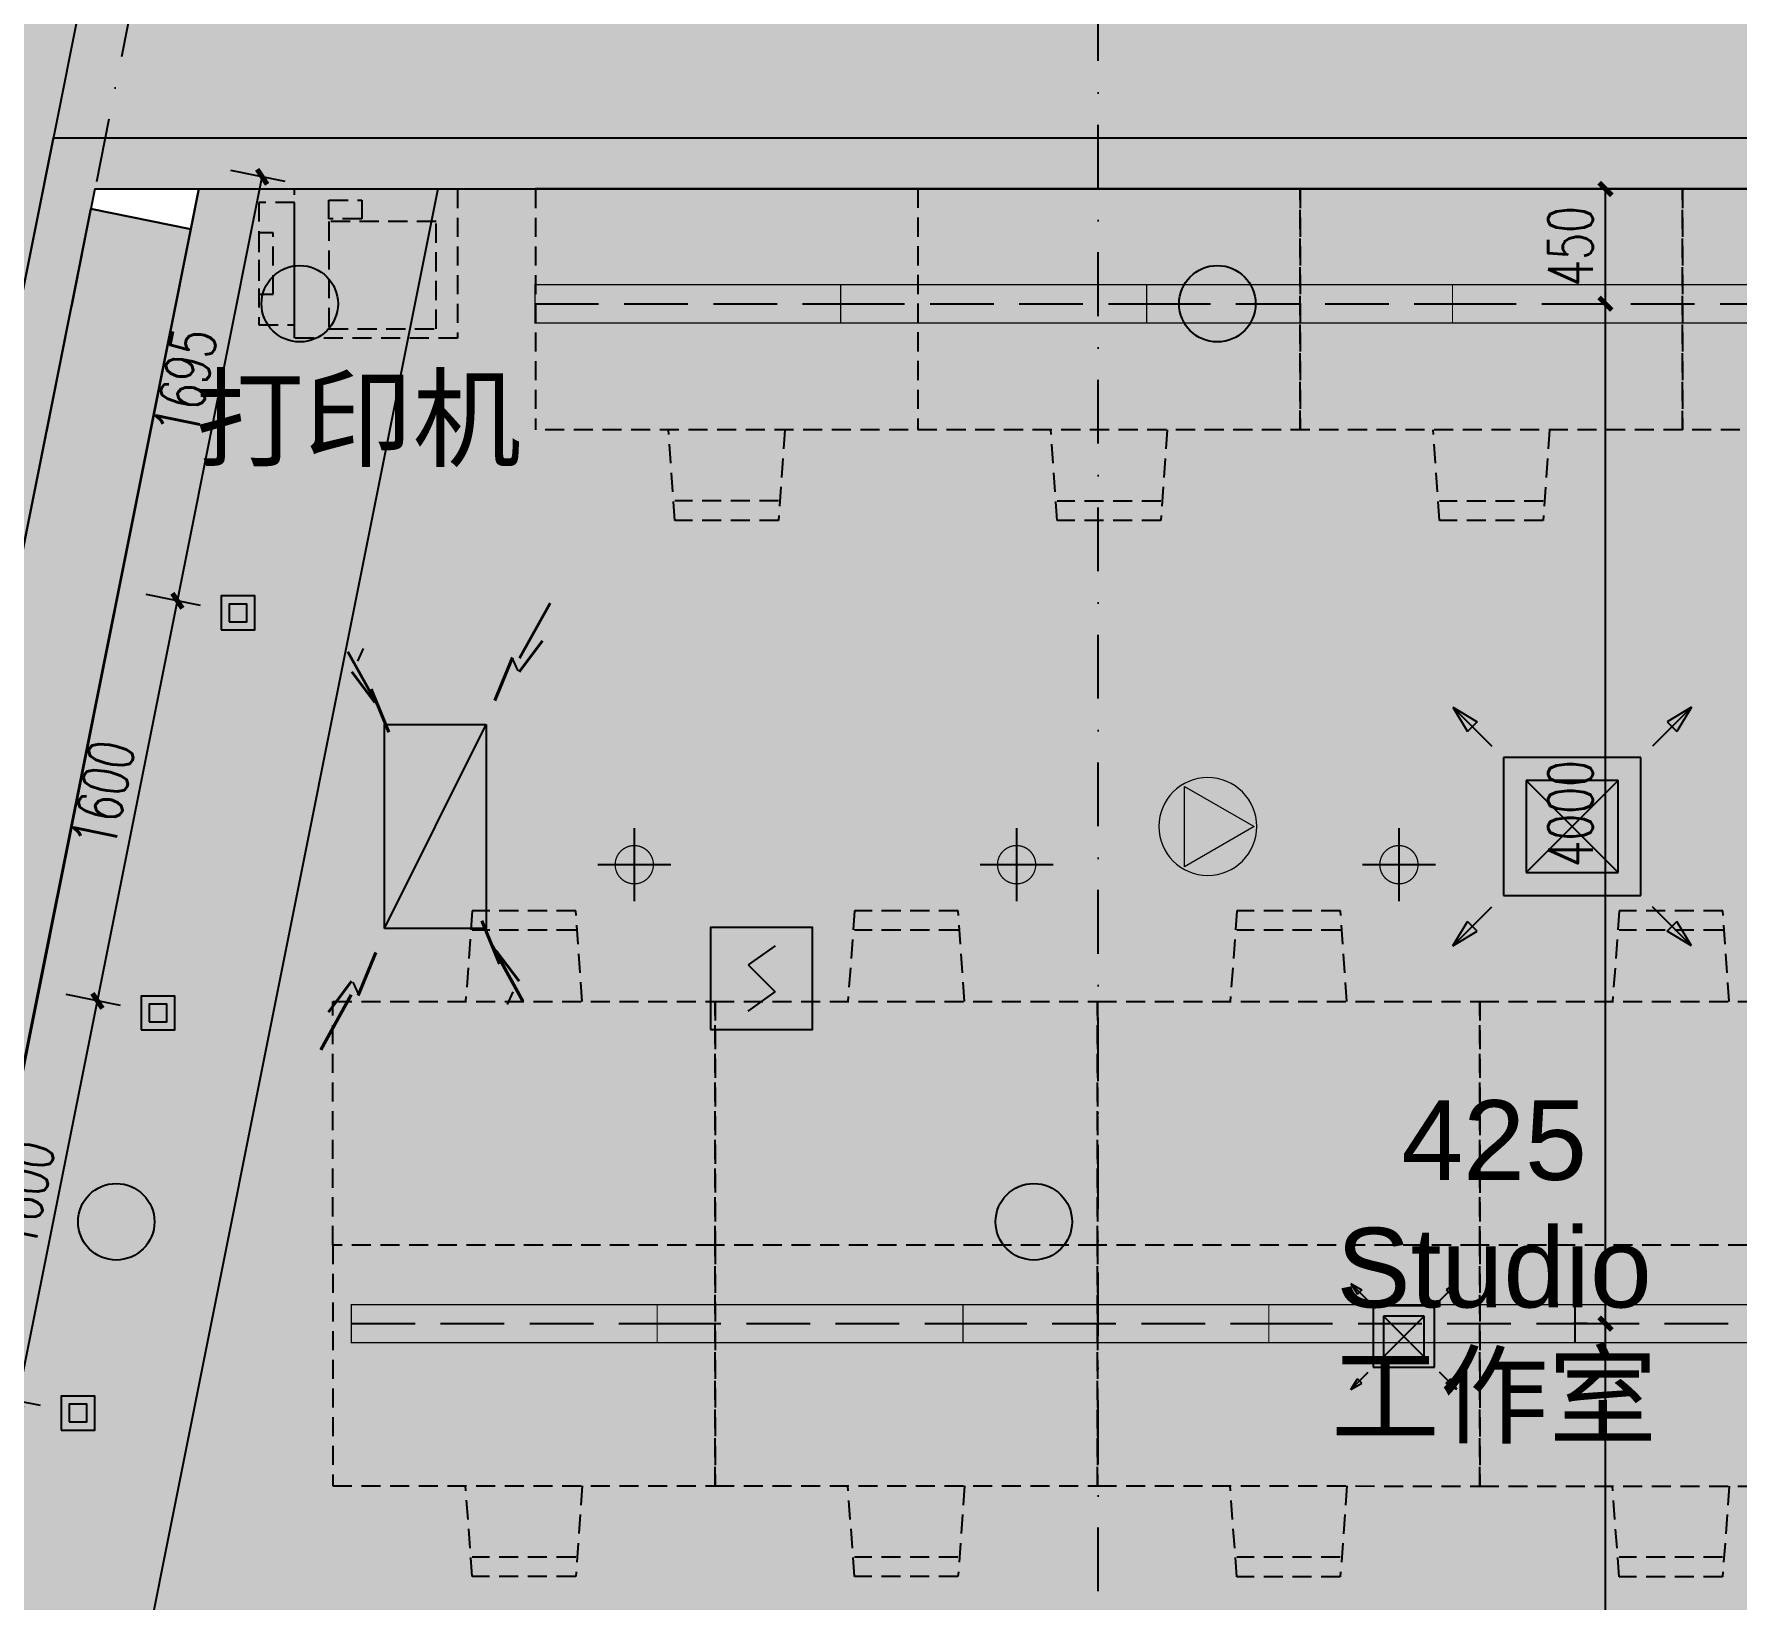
# Model space of a CAD drawing. Extents: x -354516 to 794396, y -401250 to -150594.
# Drawn here: x 16826 to 23507, y -344483 to -338342 of the extents above; entities that cross this region are included whole.
import ezdxf
from ezdxf.enums import TextEntityAlignment as Align

# ---------------------------------------------------------------- set-up
doc = ezdxf.new("R2010")
doc.units = 0
doc.header["$LTSCALE"] = 1000
doc.header["$MEASUREMENT"] = 0
for name, pattern in [('$0$HIDDEN', [0.375, 0.25, -0.125, 0, 0]), ('DASH', [0.35, 0.25, -0.1]), ('DASHDOT2', [0.5, 0.25, -0.125, 0, -0.125]), ('DOTE', [2.4200000000000004, 2, -0.2, 0.02, -0.2])]:
    doc.linetypes.add(name, pattern=pattern)
for name, color, linetype in [('0-吊顶材质', 251, 'Continuous'), ('0-吊顶边界', 36, 'Continuous'), ('0-房间名称', 2, 'Continuous'), ('0-火灾自动报警', 1, 'Continuous'), ('0-灯具', 20, 'Continuous'), ('0-灯具1', 40, 'Continuous'), ('0-灯具修改0109', 140, 'Continuous'), ('0-设备风口（修改）', 71, 'Continuous'), ('A-轴线1', 1, 'DOTE'), ('BPM', 4, 'Continuous'), ('LINE', 11, 'Continuous'), ('M-DUCT-S-DIFF', 6, 'DASH'), ('P-成活面', 4, 'Continuous'), ('PUB_DIM', 3, 'Continuous'), ('S-PLT', 30, 'Continuous'), ('WALL', 2, 'Continuous'), ('墙体', 7, 'Continuous'), ('家具1', 61, 'Continuous')]:
    doc.layers.add(name, color=color, linetype=linetype)
doc.layers.add('0-地面材质_material hatch', color=251, linetype='Continuous', transparency=0.3)
doc.layers.add('修改', color=1, linetype='Continuous', plot=False)
doc.styles.add('510p-04$0$Arial_2', font='arial.ttf', dxfattribs={"height": 6.392964071856287})
doc.styles.add('DIM_FONT', font='SIMPLEX', dxfattribs={"width": 0.7, "bigfont": 'GBCBIG'})
doc.styles.add('romans', font='romans', dxfattribs={"width": 0.7})
doc.dimstyles.new('_TCH_ARCH&&50', dxfattribs={"dimscale": 0.5, "dimtxt": 350, "dimasz": 100, "dimexe": 250, "dimexo": 300, "dimgap": 100, "dimtad": 1, "dimdec": 0, "dimzin": 0, "dimdsep": 46, "dimtxsty": 'DIM_FONT', "dimblk": 'ARCHTICK', "dimcen": 0.09, "dimclrd": 3, "dimclre": 3, "dimclrt": 7, "dimazin": 2, "dimtfac": 1, "dimtdec": 0, "dimtix": 1, "dimtmove": 2, "dimatfit": 3, "dimfxl": 0, "dimtolj": 1, "dimtzin": 0, "dimarcsym": 0})
pattern_1 = [(37.50000000000001, (-498310856.1664238, -3090192758.000448), (-7.086752787330918, 216.7676740139804), [0, -171, 0, -191.25, 0, -182.8125]), (7.499999999999999, (-498310856.1664238, -3090192758.000448), (199.0998793426193, 317.4914323383458), [0, -92.25, 0, -154.125, 0, -59.0625]), (327.5, (-498310994.5414238, -3090192758.000448), (350.3409594470432, 0.636643522908556), [0, -56.25, 0, -202.5, 0, -264.375]), (317.5, (-498310994.5414238, -3090192758.000448), (338.189243014383, 98.73850105510306), [0, -28.125, 0, -132.75, 0, -151.875])]

# ---------------------------------------------------------------- blocks, each defined once
blk = doc.blocks.new('PFV1')
at = {"color": 0, "linetype": 'ByBlock', "lineweight": -2}
for p, q in [((-8.876596426136985, 246.3417198565585), (-255.8765964261368, -179.4582801434426)), ((236.3234035738633, -180.4582801434426), (-8.876596426136985, 246.3417198565585)), ((-255.8765964261368, -179.4582801434426), (236.3234035738633, -180.4582801434426))]:
    blk.add_line(p, q, dxfattribs=at)
blk.add_circle((-9.476596436230466, -37.85828015566221), 300, dxfattribs=at)
blk = doc.blocks.new('TJ-FK1')
at = {"color": 95}
for p, q in [((-1.299264068719822, 1.299264068715274), (-1.034099025766409, 1.140165042943408)), ((-1.299264068710727, 1.299264068711636), (-0.8749999999990905, 0.875)), ((-1.299264068714365, 1.29926406872255), (-1.140165042942499, 1.034099025768228)), ((1.299264068710727, 1.299264068711636), (0.8749999999990905, 0.875)), ((1.299264068719822, 1.299264068715274), (1.034099025766409, 1.140165042943408)), ((1.299264068714365, 1.29926406872255), (1.140165042942499, 1.034099025768228)), ((-1.140165042943408, 1.03409902576459), (-1.034099025766409, 1.140165042943408)), ((1.140165042943408, 1.03409902576459), (1.034099025766409, 1.140165042943408)), ((-1.299264068710727, -1.299264068715274), (-0.8749999999990905, -0.875000000003638)), ((1.299264068710727, -1.299264068715274), (0.8749999999990905, -0.875000000003638)), ((-1.299264068714365, -1.299264068726188), (-1.140165042942499, -1.034099025771866)), ((-1.140165042943408, -1.034099025768228), (-1.034099025766409, -1.140165042947046)), ((1.140165042943408, -1.034099025768228), (1.034099025766409, -1.140165042947046)), ((1.299264068714365, -1.299264068726188), (1.140165042942499, -1.034099025771866)), ((-1.299264068719822, -1.299264068718912), (-1.034099025766409, -1.140165042947046)), ((1.299264068719822, -1.299264068718912), (1.034099025766409, -1.140165042947046))]:
    blk.add_line(p, q, dxfattribs=at)
for p, q in [((-0.75, 0.75), (0.7500000000004547, 0.75)), ((-0.75, -0.750000000003638), (-0.75, 0.75)), ((0.7500000000004547, 0.75), (0.7500000000009095, -0.75)), ((-0.5, -0.5), (-0.5, 0.5)), ((-0.5, 0.5), (0.5, 0.5)), ((0.5, 0.5), (0.5, -0.5)), ((0.5, -0.5), (-0.5, -0.5)), ((0.7500000000009095, -0.75), (-0.75, -0.750000000003638))]:
    blk.add_line(p, q)
at = {"color": 251}
for p, q in [((-0.5, -0.5), (0.5, 0.5)), ((0.5, -0.5), (-0.5, 0.5))]:
    blk.add_line(p, q, dxfattribs=at)
blk.add_point((0, 0))
blk = doc.blocks.new('TJ-FK3')
for p, q in [((0.5, 0.5000000000109139), (-0.5, 0.5000000000109139)), ((-0.5, 0.5000000000109139), (-0.5, -0.5000000000109139)), ((0.5, -0.5000000000109139), (0.5, 0.5000000000109139)), ((-0.5, -0.5000000000109139), (0.5, -0.5000000000109139))]:
    blk.add_line(p, q)
at = {"color": 95}
blk.add_line((-0.5, -0.5000000000109139), (0.5, 0.5000000000109139), dxfattribs=at)
at = {"color": 95, "style": 'romans'}
for height, rotation, text_generation_flag, width, p in [(0.654350400000001, 311.9912634688246, 4, 0.7999999999999938, (-0.946558161143912, 1.379098507117305)), (0.654350400000001, 48.00873653117544, 6, 0.7999999999999938, (0.946558161143912, 1.379098507117305)), (0.4436329971176305, 320.4926385295876, 4, 0.7999999999999909, (-0.7543717489952542, 0.9428834698555875)), (0.1337774737157268, 41.99126346882271, 4, 0.7999999999999959, (-0.8762879117875855, 0.7825028944571386)), (0.4436329971176255, 123.4898884080581, 6, 0.8000000000000188, (-0.9503797233537625, 0.7664512077863037)), (0.4436329971176255, 236.5101115919419, 4, 0.8000000000000188, (0.9503797233537625, 0.7664512077863037)), (0.4436329971176305, 39.50736147041247, 6, 0.7999999999999909, (0.7543717489952542, 0.9428834698555875)), (0.1337774737157268, 318.0087365311772, 6, 0.7999999999999959, (0.8762879117875855, 0.7825028944571386)), (0.4436329971176305, 219.5073614704124, 6, 0.7999999999999909, (-0.7543717489952542, -0.9428834698555875)), (0.4436329971176305, 140.4926385295875, 4, 0.7999999999999909, (0.7543717489952542, -0.9428834698555875)), (0.4436329971176255, 56.51011159194187, 4, 0.8000000000000188, (-0.9503797233537625, -0.7664512077863037)), (0.4436329971176255, 303.4898884080581, 6, 0.8000000000000188, (0.9503797233537625, -0.7664512077863037)), (0.654350400000001, 228.0087365311754, 6, 0.7999999999999938, (-0.946558161143912, -1.379098507117305)), (0.1337774737157268, 138.0087365311773, 6, 0.7999999999999959, (-0.8762879117875855, -0.7825028944571386)), (0.1337774737157268, 221.9912634688228, 4, 0.7999999999999959, (0.8762879117875855, -0.7825028944571386)), (0.654350400000001, 131.9912634688245, 4, 0.7999999999999938, (0.946558161143912, -1.379098507117305))]:
    blk.add_text('-', height=height, rotation=rotation, dxfattribs=dict(at, text_generation_flag=text_generation_flag, width=width)).set_placement(p)
blk = doc.blocks.new('$TwtSys$00000125')
blk.add_circle((0, 0, 1e-08), 0.6666666666666666)
blk = doc.blocks.new('$TwtSys$00000128')
h = blk.add_hatch(color=8)
h.dxf.hatch_style = 1
edge = h.paths.add_edge_path()
edge.add_arc((0, 0), 1, 0, 360)
blk.add_circle((0, 0, 9.999999999999692e-09), 1)
blk = doc.blocks.new('510p-04$0$material tag')
blk = doc.blocks.new('YG')
at = {"layer": 'BPM', "color": 6, "ltscale": 2}
for p, q in [((53.03300858906005, 328.0330085889436), (-53.03300858894363, 253.03300858906)), ((-53.03300858894363, 253.03300858906), (53.03300858906005, 146.9669914110564)), ((-53.03300858906005, 71.96699141105637), (53.03300858906005, 146.9669914110564))]:
    blk.add_line(p, q, dxfattribs=at)
at = {"layer": 'BPM'}
blk.add_lwpolyline([(-200, 0), (200, 0), (200, 400), (-200, 400)], close=True, dxfattribs=at)
blk = doc.blocks.new('GRID')
at = {"layer": '墙体', "color": 250, "linetype": 'DASHDOT2', "lineweight": -3}
for p, q in [((65920.86708765286, 80687.29082160734), (49202.54362327385, -2904.326500287803)), ((62936.38350671661, 36586.54070517194), (62936.38350671665, 72586.54070517188))]:
    blk.add_line(p, q, dxfattribs=at)
blk = doc.blocks.new('A$C21183209')
at = {"layer": '0-灯具1', "color": 3, "linetype": 'DASH'}
blk.add_line((0, 75), (1200, 75), dxfattribs=at)
at = {"layer": '0-灯具1', "const_width": 5}
blk.add_lwpolyline([(0, 0), (1200, 0), (1200, 150), (0, 150)], close=True, dxfattribs=at)
blk = doc.blocks.new('sdhdfhfdhfhfgffff')
at = {"layer": '0-灯具1'}
for points in [[(0, 143.1818181818235), (0, -143.1818181818235)], [(-143.1818181818235, 0), (143.1818181818235, 0)]]:
    blk.add_lwpolyline(points, dxfattribs=at)
at = {"layer": '0-灯具1', "const_width": 5}
for points in [[(0, 75, 1), (0, -75, 7.992132572553525)], [(0, 75, -1), (0, -75, -7.992132572553525)]]:
    blk.add_lwpolyline(points, format="xyb", dxfattribs=at)
blk = doc.blocks.new('510I-01-LBBRestroom-plan-01$0$wtqyy')
at = {"layer": '0-灯具'}
for points in [[(-106.5, -26.5), (26.5, -26.5), (26.5, 106.5), (-106.5, 106.5)], [(-74.5, 5.5), (-5.5, 5.5), (-5.5, 74.5), (-74.5, 74.5)]]:
    blk.add_lwpolyline(points, close=True, dxfattribs=at)
blk = doc.blocks.new('_ArchTick')
at = {"color": 0, "linetype": 'ByBlock', "const_width": 0.4}
blk.add_lwpolyline([(-0.5, -0.5), (0.5, 0.5)], dxfattribs=at)
blk = doc.blocks.new('*D446')
at = {"layer": 'Defpoints', "color": 0}
for p in [(16760.42285301783, -343702.7826654201), (16997.99248578477, -343750.2965161498), (16684.20715105032, -345319.2256935525)]:
    blk.add_point(p, dxfattribs=at)
at = {"layer": 'PUB_DIM', "color": 3, "lineweight": -2}
for p, q in [((16446.63751828334, -345271.7118428228), (16760.42285301783, -343702.7826654201)), ((16850.90537540327, -343720.8791410185), (16637.85026103324, -343678.268186144)), ((16537.12004066881, -345289.8083184212), (16324.06492629876, -345247.1973635467))]:
    blk.add_line(p, q, dxfattribs=at)
at = {"layer": 'PUB_DIM', "color": 3, "lineweight": -2, "xscale": 50, "yscale": 50, "zscale": 50}
for p, rotation in [((16760.42285301783, -343702.7826654201), 78.6900851094065), ((16446.63751828334, -345271.7118428228), 258.6900851094065)]:
    blk.add_blockref('_ArchTick', p, dxfattribs=dict(at, rotation=rotation))
at = {"layer": 'PUB_DIM', "color": 7, "insert": (16468.70033446756, -344460.2813269178), "char_height": 175, "attachment_point": 5, "rotation": 78.6900851094065, "style": 'DIM_FONT'}
blk.add_mtext('\\A1;1600', dxfattribs=at)
blk = doc.blocks.new('*D447')
at = {"layer": 'Defpoints', "color": 0}
for p in [(17074.20818775228, -342133.8534880175), (17311.77782051927, -342181.3673387471), (16997.99248578477, -343750.2965161498)]:
    blk.add_point(p, dxfattribs=at)
at = {"layer": 'PUB_DIM', "color": 3, "lineweight": -2}
for p, q in [((16760.42285301779, -343702.7826654201), (17074.20818775228, -342133.8534880175)), ((17164.69071013777, -342151.9499636158), (16951.63559576769, -342109.3390087413)), ((16850.90537540327, -343720.8791410185), (16637.8502610332, -343678.268186144))]:
    blk.add_line(p, q, dxfattribs=at)
at = {"layer": 'PUB_DIM', "color": 3, "lineweight": -2, "xscale": 50, "yscale": 50, "zscale": 50}
for p, rotation in [((17074.20818775228, -342133.8534880175), 78.6900851094065), ((16760.42285301779, -343702.7826654201), 258.6900851094065)]:
    blk.add_blockref('_ArchTick', p, dxfattribs=dict(at, rotation=rotation))
at = {"layer": 'PUB_DIM', "color": 7, "insert": (16782.485669202, -342891.3521495151), "char_height": 175, "attachment_point": 5, "rotation": 78.6900851094065, "style": 'DIM_FONT'}
blk.add_mtext('\\A1;1600', dxfattribs=at)
blk = doc.blocks.new('*D448')
at = {"layer": 'Defpoints', "color": 0}
for p in [(17387.99352248674, -340564.9243106148), (17625.5631552537, -340612.4381613445), (17311.77782051927, -342181.3673387471)]:
    blk.add_point(p, dxfattribs=at)
at = {"layer": 'PUB_DIM', "color": 3, "lineweight": -2}
for p, q in [((17074.20818775228, -342133.8534880175), (17387.99352248674, -340564.9243106148)), ((17478.4760448722, -340583.0207862131), (17265.42093050216, -340540.4098313387)), ((17164.69071013777, -342151.9499636158), (16951.63559576769, -342109.3390087413))]:
    blk.add_line(p, q, dxfattribs=at)
at = {"layer": 'PUB_DIM', "color": 3, "lineweight": -2, "xscale": 50, "yscale": 50, "zscale": 50}
for p, rotation in [((17387.99352248674, -340564.9243106148), 78.6900851094065), ((17074.20818775228, -342133.8534880175), 258.6900851094065)]:
    blk.add_blockref('_ArchTick', p, dxfattribs=dict(at, rotation=rotation))
at = {"layer": 'PUB_DIM', "color": 7, "insert": (17096.27100393648, -341322.4229721124), "char_height": 175, "attachment_point": 5, "rotation": 78.6900851094065, "style": 'DIM_FONT'}
blk.add_mtext('\\A1;1600', dxfattribs=at)
blk = doc.blocks.new('*D449')
at = {"layer": 'Defpoints', "color": 0}
for p in [(17720.48062419411, -338902.4861491241), (17958.05025696117, -338949.9999998538), (17625.5631552537, -340612.4381613445)]:
    blk.add_point(p, dxfattribs=at)
at = {"layer": 'PUB_DIM', "color": 3, "lineweight": -2}
for p, q in [((17387.99352248674, -340564.9243106148), (17720.48062419411, -338902.4861491241)), ((17810.96314657967, -338920.5826247224), (17597.90803220953, -338877.971669848)), ((17478.4760448722, -340583.0207862131), (17265.42093050216, -340540.4098313387))]:
    blk.add_line(p, q, dxfattribs=at)
at = {"layer": 'PUB_DIM', "color": 3, "lineweight": -2, "xscale": 50, "yscale": 50, "zscale": 50}
for p, rotation in [((17720.48062419411, -338902.4861491241), 78.6900851094065), ((17387.99352248674, -340564.9243106148), 258.6900851094065)]:
    blk.add_blockref('_ArchTick', p, dxfattribs=dict(at, rotation=rotation))
at = {"layer": 'PUB_DIM', "color": 7, "insert": (17419.40722215741, -339706.7393026657), "char_height": 175, "attachment_point": 5, "rotation": 78.6900851094065, "style": 'DIM_FONT'}
blk.add_mtext('\\A1;1695', dxfattribs=at)
blk = doc.blocks.new('*D469')
at = {"layer": 'Defpoints', "color": 0}
for p in [(22990.70892491416, -343399.5957364854), (23069.59498736076, -343399.5957364854), (23069.59498736076, -347399.0972699791)]:
    blk.add_point(p, dxfattribs=at)
at = {"layer": 'PUB_DIM', "color": 3, "lineweight": -2}
for p, q in [((22919.59498736076, -343399.5957364854), (22865.70892491416, -343399.5957364854)), ((22990.70892491416, -347399.0972699791), (22990.70892491416, -343399.5957364854)), ((22919.59498736076, -347399.0972699791), (22865.70892491416, -347399.0972699791))]:
    blk.add_line(p, q, dxfattribs=at)
at = {"layer": 'PUB_DIM', "color": 3, "lineweight": -2, "xscale": 50, "yscale": 50, "zscale": 50}
for p, rotation in [((22990.70892491416, -343399.5957364854), 90), ((22990.70892491416, -347399.0972699791), 270)]:
    blk.add_blockref('_ArchTick', p, dxfattribs=dict(at, rotation=rotation))
at = {"layer": 'PUB_DIM', "color": 7, "insert": (22853.20892491421, -345399.3465032323), "char_height": 175, "attachment_point": 5, "rotation": 90, "style": 'DIM_FONT'}
blk.add_mtext('\\A1;4000', dxfattribs=at)
blk = doc.blocks.new('*D470')
at = {"layer": 'Defpoints', "color": 0}
for p in [(22990.70892491416, -339399.9999980924), (22990.70892491416, -339399.9999980924), (23069.59498736076, -343399.5957364854)]:
    blk.add_point(p, dxfattribs=at)
at = {"layer": 'PUB_DIM', "color": 3, "lineweight": -2}
for p, q in [((22840.70892491416, -339399.9999980924), (22865.70892491416, -339399.9999980924)), ((22990.70892491416, -343399.5957364854), (22990.70892491416, -339399.9999980924)), ((22919.59498736076, -343399.5957364854), (22865.70892491416, -343399.5957364854))]:
    blk.add_line(p, q, dxfattribs=at)
at = {"layer": 'PUB_DIM', "color": 3, "lineweight": -2, "xscale": 50, "yscale": 50, "zscale": 50}
for p, rotation in [((22990.70892491416, -339399.9999980924), 90), ((22990.70892491416, -343399.5957364854), 270)]:
    blk.add_blockref('_ArchTick', p, dxfattribs=dict(at, rotation=rotation))
at = {"layer": 'PUB_DIM', "color": 7, "insert": (22853.20892491421, -341399.7978672889), "char_height": 175, "attachment_point": 5, "rotation": 90, "style": 'DIM_FONT'}
blk.add_mtext('\\A1;4000', dxfattribs=at)
blk = doc.blocks.new('*D471')
at = {"layer": 'Defpoints', "color": 0}
for p in [(22990.70892491416, -338950.0125259736), (22990.70892491416, -338950.0125259736), (22990.70892491416, -339399.9999980924)]:
    blk.add_point(p, dxfattribs=at)
at = {"layer": 'PUB_DIM', "color": 3, "lineweight": -2}
for p, q in [((22840.70892491416, -338950.0125259736), (22865.70892491416, -338950.0125259736)), ((22990.70892491416, -339399.9999980924), (22990.70892491416, -338950.0125259736)), ((22840.70892491416, -339399.9999980924), (22865.70892491416, -339399.9999980924))]:
    blk.add_line(p, q, dxfattribs=at)
at = {"layer": 'PUB_DIM', "color": 3, "lineweight": -2, "xscale": 50, "yscale": 50, "zscale": 50}
for p, rotation in [((22990.70892491416, -338950.0125259736), 90), ((22990.70892491416, -339399.9999980924), 270)]:
    blk.add_blockref('_ArchTick', p, dxfattribs=dict(at, rotation=rotation))
at = {"layer": 'PUB_DIM', "color": 7, "insert": (22853.20892491421, -339175.006262033), "char_height": 175, "attachment_point": 5, "rotation": 90, "style": 'DIM_FONT'}
blk.add_mtext('\\A1;450', dxfattribs=at)
blk = doc.blocks.new('rttryyy')
at = {"layer": '家具1', "color": 137, "linetype": '$0$HIDDEN', "ltscale": 0.3}
for points in [[(15860.0000000608, -373434.9999980921), (15860.0000000608, -372849.9999980921), (16500.0000000608, -372849.9999980921), (16500.0000000608, -373434.9999980921)], [(15860.0000000608, -373382.4999980921), (15860.0000000608, -372902.4999980921), (15720.5000000608, -372902.4999980921), (15720.5000000608, -373382.4999980921)], [(15995.08861023307, -372966.8322879666), (15995.08861023307, -372893.6012812847), (16123.65643173576, -372893.6012812847), (16123.65643173576, -372966.8322879666)], [(16415.08861023307, -373398.0959286088), (16415.08861023307, -372978.0959286088), (15995.08861023307, -372978.0959286088), (15995.08861023307, -373398.0959286088)], [(15720.5000000608, -373022.4999980921), (15720.5000000608, -373262.4999980921), (15775.86445957542, -373262.4999980921), (15775.86445957542, -373022.4999980921)]]:
    blk.add_lwpolyline(points, close=True, dxfattribs=at)

msp = doc.modelspace()

# ---------------------------------------------------------------- hatches: boundary and pattern name
at = {"layer": '0-吊顶材质'}
h = msp.add_hatch(dxfattribs=at)
h.set_pattern_fill('EARTH', color=256, scale=1500)
h.set_pattern_definition([(0, (-498310856.1664238, -3090192758.000448), (375, 375), [375, -375]), (0, (-498310856.1664238, -3090192617.375448), (375, 375), [375, -375]), (0, (-498310856.1664238, -3090192476.750448), (375, 375), [375, -375]), (90, (-498310809.2914238, -3090192429.875448), (-374.9999999999999, 375), [375, -375]), (90, (-498310668.6664238, -3090192429.875448), (-374.9999999999999, 375), [375, -375]), (90, (-498310528.0414238, -3090192429.875448), (-374.9999999999999, 375), [375, -375])])
h.paths.add_polyline_path([(8103.715947450517, -373809.9999981248), (8639.715947510122, -371129.9999981248), (7976.840821505903, -371129.9999981248), (8738.302715362428, -367322.7170214974), (8934.41899228227, -367361.9395394647), (9267.810253204225, -365694.9518947923), (9071.694625080941, -365655.7287693345), (11035.34246498477, -355837.570359739), (11231.45859998596, -355876.7935872399), (11564.85000288617, -354209.805232557), (11368.73437476289, -354170.5821070992), (12441.28369623554, -348807.8642034852), (12637.39983123672, -348847.0874309861), (12970.79123413694, -347180.0990763032), (12774.67560601365, -347140.8759508454), (14767.72463196647, -337175.6308198296), (14963.83627075088, -337214.8531475388), (16276.80600690973, -330650.0000014626), (16308.88263005149, -330650.0000014626), (16308.88263005149, -330250.0000014626), (18600.12075472009, -330249.9976330125), (14873.46548003089, -348859.6853342378), (14208.45011252296, -352207.303636583), (13914.41983330381, -353678.1194091165), (9888.346155883191, -373808.8313942277)])
h = msp.add_hatch(dxfattribs=at)
h.set_pattern_fill('AR-SAND', color=256, scale=112.5)
h.set_pattern_definition(pattern_1)
h.paths.add_polyline_path([(27200.00971502197, -338749.9999981248), (27200.00971537959, -336849.9999962174), (21300.00000006091, -336849.9999947869), (21300.00000006091, -337050.0000014626), (20700.00000006091, -337050.0000014626), (20700.00000006091, -334649.9999981248), (17924.27878260743, -334649.9999981248), (18404.27246129644, -332249.9292874658), (20700.00000006091, -332249.9918256127), (20700.00000000131, -330249.9999981248), (18600.11978173387, -330250.0024977052), (16900.3784056915, -338749.9999981248)])
h = msp.add_hatch(dxfattribs=at)
h.set_pattern_fill('AR-SAND', color=256, scale=112.5)
h.set_pattern_definition(pattern_1)
edge = h.paths.add_edge_path()
edge.add_line((13410.05272179973, -363949.9960022294), (12472.26006251705, -363949.9986601197))
edge.add_line((12472.26006251705, -363949.9986601197), (14236.00433451068, -355100.8009658181))
edge.add_arc((14199.67292004955, -354803.0090446793), 299.9999999537706, 276.9558630907644, 420.5558898083394)
edge.add_line((14347.14521843326, -354541.7583580338), (15580.64391029012, -348385.2215390527))
edge.add_arc((15542.74984276426, -348087.6244292581), 300.0000001862731, 277.2566184408639, 420.0396307268638)
edge.add_line((15692.57010150087, -347827.7131171548), (17472.25979489219, -338949.9999981248))
edge.add_line((17472.25979489219, -338949.9999981248), (18410.05192333591, -338950.0000014626))
edge.add_line((18410.05192333591, -338950.0000014626), (13410.05272179973, -363949.9960022294))
at = {"layer": '0-地面材质_material hatch'}
h = msp.add_hatch(dxfattribs=at)
h.set_pattern_fill('ANSI35', color=256, scale=1500)
h.set_pattern_definition([(45, (-498310856.1664237, -3090192758.000448), (-265.1650429449553, 265.1650429449554), []), (45, (-498310591.0013812, -3090192758.000448), (-265.1650429449553, 265.1650429449554), [468.75, -93.75, 0, -93.75])])
h.paths.add_polyline_path([(11204.4291444663, -368249.5220680558), (11202.84258767404, -368249.5220680558), (12024.33357074299, -364149.9999366127), (11820.37277748623, -364149.9999981247), (12883.12150331774, -358789.531920942), (13283.04164013419, -358869.4359713871), (13573.27594378743, -357397.8632761318), (13186.27167370357, -357320.505496534), (14564.80056264438, -350406.8581114136), (14959.43440664373, -350485.7868655948), (15253.92366540991, -349014.978212717), (14859.82582500019, -348936.2442469918), (15580.30678048172, -345344.8593139969), (15972.52623797323, -345422.9472684796), (16268.12977726128, -343952.5956239636), (15875.41756441631, -343873.8191500031), (16903.21213295498, -338750.5665512406), (17104.33354630508, -338750.000058683), (18804.33355840483, -330249.9999981247), (18008.87795325556, -330249.9999981247), (18008.87795325554, -330249.99999833), (17008.87795331514, -330249.9999978532), (17008.87795331516, -330249.9999981247), (16308.8826300744, -330249.9999981247), (16308.8826300744, -330650.0000014626), (15508.8826300148, -330650.0000014626), (15508.8826300744, -329850.0000014626), (16134.40212591925, -329850.0000014626), (16134.40212597885, -329450.0782871567), (-15658.7115974804, -329450.0000014626), (-15658.7115974804, -329750.0000014626), (-15208.88730606995, -329750.0000014626), (-15208.88730606995, -330550.0000014626), (-16408.88730606995, -330550.0000014626), (-16408.88730640482, -329544.5703533465), (-18499.99999990599, -329544.5703542714), (-18499.99999990308, -330244.5703498409), (-18805.41948791261, -330244.5703498409), (-17104.33356473408, -338749.9999981247), (-16900.37296298704, -338749.9990659081), (-16529.80953899584, -340602.8161859833), (-16922.00629271229, -340681.1682076525), (-16627.75313831528, -342152.4322919916), (-16235.60150614939, -342073.8563499771), (-14201.79595485888, -352205.7793073975), (-14597.50992849115, -352285.1138099988), (-14296.20185884479, -353754.5603594144), (-13914.73662087879, -353678.180777105), (-12594.53895631991, -360279.1691003166), (-12986.81325973207, -360357.4053900937), (-12692.59688544137, -361828.4872615468), (-12300.3728315588, -361749.9997239434), (-11820.37283215485, -364149.9997210823), (-12024.33381018601, -364149.9995751702), (-10724.35945661586, -370649.9999980944), (-13199.99999994277, -370649.9999980944), (-13199.99999992869, -372649.9999981184), (-10324.42009220173, -372649.9999980939), (-10092.53203288279, -373808.8313947045), (-8103.715945577242, -373809.9999981247), (-8639.715949451544, -371130.0000014626), (8639.715949619196, -371130.0000014626), (8103.715948009871, -373809.9999981247), (10092.56727918424, -373808.8313942276), (10324.40867567861, -372649.999998093), (13200.00000007131, -372649.9999980847), (13200.00000007131, -370649.9999980934), (10724.35945679504, -370649.9999980934)])
h.paths.add_polyline_path([(-7647.001256084062, -368699.9951997124), (-13983.25311008654, -337018.7358894669), (-14963.84362230263, -337214.8549285256), (-15856.80864057503, -332750.0011282288), (-14582.05910334549, -332750.0031314217), (-14228.40829566679, -334518.2571697556), (-13689.08892402611, -334410.3932953202), (-13689.07890671356, -334410.3912954701), (-12610.4401634918, -334194.6635465993), (-12610.45018080435, -334194.6655469261), (-11237.6372348424, -333920.1029577576), (-11237.62721814898, -333920.100957751), (-10158.98847486761, -333704.3732088802), (-10158.98847488127, -333704.3732056938), (-9178.41781589947, -333508.2590737664), (-9129.577432369806, -333752.4609914147), (14637.0002884511, -333750.0000014626), (8227.000288451098, -365799.9999981247), (7646.961810434244, -368699.9971995674), (7000.000000024222, -368699.9971995674), (6985.295029664419, -368699.9951997124), (6099.989983344458, -368699.9951963745), (6100.000000060796, -368699.9951996804), (5000.000000060796, -368699.9951996804), (5000.000000083826, -368699.9971995674), (3799.990357125185, -368699.9971995674), (-6950.117393529035, -368699.9971995674)], flags=16)
h.paths.add_polyline_path([(-8934.416185235597, -367361.940027269), (-9267.817872082807, -365694.9537291848), (-9071.702243959524, -365655.730603727), (-9042.284823810674, -365802.8177051865), (-8650.05201921425, -365724.37114385), (-8679.459155416109, -365577.2819862686), (-8483.349074577905, -365538.0599699341), (-8149.961928581812, -367205.0491752945), (-8346.078063821413, -367244.2724023186), (-8375.484665965654, -367097.1831369721), (-8767.72775427065, -367175.6317553841), (-8738.300050234415, -367322.7167997681)], flags=16)
h.paths.add_polyline_path([(-11231.44565091095, -355876.7913084351), (-11564.84733775816, -354209.8050103508), (-11368.73170963488, -354170.5818848931), (-11339.31428948603, -354317.6689863526), (-10947.0814848896, -354239.2224250161), (-10976.48862109146, -354092.1332674347), (-10780.37854025326, -354052.9112511002), (-10446.99139425717, -355719.9004564606), (-10643.10752949677, -355759.1236834847), (-10672.51413164101, -355612.0344181382), (-11064.757219946, -355690.4830365502), (-11035.32951590977, -355837.5680809342)], flags=16)
h.paths.add_polyline_path([(8149.961928749464, -367205.0491752945), (8483.349074745558, -365538.0599699341), (8679.459155583761, -365577.2819862686), (8650.052019381903, -365724.37114385), (9042.284823978327, -365802.8177051865), (9071.702244127177, -365655.730603727), (9267.81787225046, -365694.9537291848), (8934.41618540325, -367361.940027269), (8738.300050402067, -367322.7167997681), (8767.727754438303, -367175.6317553841), (8375.484666133307, -367097.1831369721), (8346.078063989065, -367244.2724023186)], flags=16)
h.paths.add_polyline_path([(-12637.3868819829, -348847.0851517044), (-12970.78856883011, -347180.0988536202), (-12774.67294070683, -347140.8757281624), (-12745.25552055798, -347287.9628296219), (-12353.02271596155, -347209.5162682854), (-12382.42985216341, -347062.4271107041), (-12186.31977132521, -347023.2050943695), (-11852.93262532911, -348690.1942997299), (-12049.04876056872, -348729.417526754), (-12078.45536271296, -348582.3282614075), (-12470.69845101795, -348660.7768798195), (-12441.27074698172, -348807.8619242035)], flags=16)
h.paths.add_polyline_path([(10446.99139442482, -355719.9004564606), (10780.37854042091, -354052.9112511002), (10976.48862125912, -354092.1332674347), (10947.08148505726, -354239.2224250161), (11339.31428965368, -354317.6689863526), (11368.73170980253, -354170.5818848931), (11564.84733792581, -354209.8050103508), (11231.4456510786, -355876.7913084351), (11035.32951607742, -355837.5680809342), (11064.75722011366, -355690.4830365502), (10672.51413180866, -355612.0344181382), (10643.10752966442, -355759.1236834847)], flags=16)
h.paths.add_polyline_path([(11852.93262549677, -348690.1942997299), (12186.31977149286, -347023.2050943695), (12382.42985233106, -347062.4271107041), (12353.02271612921, -347209.5162682854), (12745.25552072563, -347287.9628296219), (12774.67294087448, -347140.8757281624), (12970.78856899776, -347180.0988536202), (12637.38688215055, -348847.0851517044), (12441.27074714937, -348807.8619242035), (12470.69845118561, -348660.7768798195), (12078.45536288061, -348582.3282614075), (12049.04876073637, -348729.417526754)], flags=16)
h.paths.add_polyline_path([(14149.98015388288, -337205.0568271004), (14483.36729987898, -335538.06762174), (14679.47738071718, -335577.2896380745), (14650.07024451532, -335724.3787956559), (15042.30304911175, -335802.8253569924), (15071.7204692606, -335655.7382555329), (15267.83609738388, -335694.9613809906), (14934.43441053667, -337361.9476790749), (14738.31827553549, -337322.724451574), (14767.74597957172, -337175.63940719), (14375.50289126673, -337097.190788778), (14346.09628912248, -337244.2800541245)], flags=16)
h = msp.add_hatch(dxfattribs=at)
h.set_pattern_fill('ANSI35', color=256, scale=1200)
h.set_pattern_definition([(45, (-498310856.1664237, -3090192758.000448), (-212.1320343559642, 212.1320343559643), []), (45, (-498310644.0343897, -3090192758.000448), (-212.1320343559642, 212.1320343559643), [375, -75, 0, -75])])
h.paths.add_polyline_path([(-20701.51522538624, -336849.5220675789), (-27366.50551137886, -336849.5220690094), (-27366.50551131926, -338749.5116854035), (-17105.8396527525, -338749.5209513031), (-17925.80906311236, -334649.4513588272), (-20701.51522538624, -334649.4513588272)])
h.paths.add_polyline_path([(19698.48945232668, -366049.4911480271), (19698.48945232668, -364149.5220480286), (12022.83179124632, -364149.5220570885), (11202.84258767404, -368249.5220680558), (13198.48945179024, -368249.5220699631), (13198.48945184984, -366049.5220694863)])
h.paths.add_polyline_path([(-19700.01475248299, -364149.5024237953), (-19700.01475242338, -364850.7332377755), (-19800.01475242338, -364850.7332377755), (-19800.01475254259, -365850.7332377755), (-19701.51054880581, -365850.7332387291), (-19700.01820806227, -366049.5396552407), (-13201.51054874621, -366049.5220694863), (-13201.51054856739, -368249.5220666252), (-11205.86368468962, -368249.5220680558), (-12025.85304686985, -364149.5212631546)])
h.paths.add_polyline_path([(27200.0097153429, -338749.5219202362), (27200.0097153429, -338550.7228551232), (27300.0097152833, -338550.7228551232), (27300.0097152833, -337550.7228551232), (27200.0097152833, -337550.7228546463), (27200.0097152833, -336849.9999981247), (21300.00000014343, -336849.9999981247), (21300.00000008383, -337050.0000019394), (20700.00000008383, -337050.0000014626), (20699.74871482887, -336649.5112829529), (20698.49412801304, -336649.5112829529), (20698.49412825146, -334649.4513607346), (17922.8324737791, -334649.4513607346), (17102.76511439123, -338749.5209513031)])
h = msp.add_hatch(dxfattribs=at)
h.set_pattern_fill('AR-CONC', color=256, scale=75)
h.set_pattern_definition([(49.99999999999999, (-498310856.1664238, -3090192758.000448), (537.9451369505651, -47.06410123694633), [56.25, -618.75]), (355, (-498310856.1664238, -3090192758.000448), (-104.06350020975, 564.1441002750089), [45, -495]), (100.45144446, (-498310811.3376631, -3090192761.922456), (433.881635045334, 517.0799932264721), [47.80514399999991, -525.8565839999986]), (46.18420000000002, (-498310856.1664238, -3090192608.000448), (800.4309980036793, -124.1394605948074), [84.37499999999983, -928.1249999999986]), (96.63563549, (-498310789.463865, -3090192618.345428), (700.9964592556713, 730.5889505809129), [71.7077565, -788.7853199999998]), (351.1841639899999, (-498310856.1664238, -3090192608.000448), (700.9964587910798, 730.5889502024926), [67.5, -742.5000007499999]), (21, (-498310781.1664238, -3090192645.500448), (447.6802890888462, -301.9641679990041), [56.25, -618.75]), (326.0000000000001, (-498310781.1664238, -3090192645.500448), (182.4864989411863, 543.8625337851397), [45, -495]), (71.45144474, (-498310743.8597333, -3090192670.664129), (630.1667825474783, 241.8983646047654), [47.8051425, -525.856584]), (37.50000000000001, (-498310856.1664238, -3090192758.000448), (9.119891487968001, 249.6703903734836), [0, -488.9999999999999, 0, -502.5, 0, -496.875]), (7.499999999999999, (-498310856.1664238, -3090192758.000448), (197.3021530816115, 295.8087839117702), [0, -286.5, 0, -477.75, 0, -189.375]), (327.5, (-498311023.4164238, -3090192758.000448), (400.3668271293068, -16.91615380078482), [0, -187.5, 0, -585, 0, -776.25]), (317.5, (-498311098.4164238, -3090192758.000448), (437.3896270067897, 75.07873674923829), [0, -243.75, 0, -388.5, 0, -551.25])])
h.paths.add_polyline_path([(12472.25638580451, -363949.9888048493), (12503.6348581327, -363793.0957985245), (12111.39802974591, -363714.6487555825), (13048.99857556949, -359026.6748895966), (13441.22250688205, -359105.163037809), (13480.44558256993, -358909.0468535744), (13283.04174210823, -358869.4359917637), (13573.29245056904, -357397.7801194187), (13770.71308720241, -357437.3070001923), (13813.84172541032, -357242.0592885338), (13421.31311953197, -357163.9950914704), (14725.32692778239, -350643.0137410485), (15117.35159462819, -350721.4183521591), (15156.56627822051, -350525.3441276871), (14959.59179626091, -350485.8187152601), (15253.77445290668, -349014.905431912), (15450.76492458711, -349054.3468671166), (15489.96242129931, -348858.3565626465), (15097.87227851281, -348779.8945889794), (15738.16794294248, -345579.993238958), (16130.52994388471, -345658.5090318047), (16169.75301951299, -345462.3928480469), (15972.5729871421, -345423.0005990124), (16268.12786102583, -343952.3183780765), (16463.94285631309, -343991.4376211487), (16503.14916277061, -343795.40528396), (16112.28186804185, -343717.2321458184), (17048.62119007239, -339028.4315166794), (17440.85801851878, -339106.8785600983), (17472.23636311421, -338949.9861917816), (28663.02513820062, -338949.4882088028), (28664.41386425624, -339850.0971746765), (28866.98744130263, -339850.0968327843), (24125.06425225863, -363049.8828559243), (23741.09465909133, -363049.8831591927), (23741.09536868463, -363949.4726777397)])
at = {"layer": 'WALL'}
h = msp.add_hatch(color=250, dxfattribs=at)
h.dxf.hatch_style = 1
h.paths.add_polyline_path([(27400.00971528601, -338550.7228551232), (27200.00971528666, -338550.7228551232), (27200.00971528666, -338749.999998092), (16900.37840570662, -338749.9999980927), (15875.4683434471, -343873.8293368827), (16267.71740997202, -343952.1918096936), (16267.61661898354, -343952.1498631726), (16463.73276313093, -343991.3730451553), (16463.83354511018, -343991.4150367225), (16503.03986765806, -343795.3834239827), (16306.92373251986, -343756.1601969551), (16306.94063789793, -343756.075670062), (16110.82141285857, -343716.8954941191), (17064.33466175434, -338949.9999980927), (27400.00971528595, -338949.9999980921)])

# ---------------------------------------------------------------- linework, layer by layer
at = {"layer": '0-吊顶边界'}
for points in [[(8103.715947450517, -373809.9999981248), (8639.715947510122, -371129.9999981248), (7976.840821505903, -371129.9999981248), (8738.302715362428, -367322.7170214974), (8934.41899228227, -367361.9395394647), (9267.810253204225, -365694.9518947923), (9071.694625080941, -365655.7287693345), (11035.34246498477, -355837.570359739), (11231.45859998596, -355876.7935872399), (11564.85000288617, -354209.805232557), (11368.73437476289, -354170.5821070992), (12441.28369623554, -348807.8642034852), (12637.39983123672, -348847.0874309861), (12970.79123413694, -347180.0990763032), (12774.67560601365, -347140.8759508454), (14767.72463196647, -337175.6308198296), (14963.83627075088, -337214.8531475388), (16276.80600690973, -330650.0000014626), (16308.88263005149, -330650.0000014626), (16308.88263005149, -330250.0000014626), (18600.12028163802, -330249.9999981248), (14208.45011252296, -352207.303636583), (13914.42033440006, -353678.1169033372), (9888.354002417444, -373808.8313942277)], [(16503.88613867891, -343795.486703428), (16111.66237568986, -343716.9977131211), (17048.6490558995, -339028.4458875977), (17440.8813263191, -339106.8923416459)]]:
    msp.add_lwpolyline(points, close=True, dxfattribs=at)
msp.add_lwpolyline([(13410.05272179973, -363949.9960022294), (12472.26006251705, -363949.9986601197), (14236.00433451068, -355100.8009658181, 0.7238794543061171), (14347.14521843326, -354541.7583580338), (15580.64391029012, -348385.2215390527, 0.7184605055316894), (15692.57010150087, -347827.7131171548), (17472.25979489219, -338949.9999981248), (18410.05192333591, -338950.0000014626)], format="xyb", close=True, dxfattribs=at)
at = {"layer": '0-灯具', "linetype": '$0$HIDDEN', "ltscale": 0.005, "const_width": 50}
msp.add_lwpolyline([(18288.57855946984, -338950.0065670335), (13288.55435616936, -363949.9976048791)], dxfattribs=at)
at = {"layer": '0-灯具修改0109'}
msp.add_lwpolyline([(16269.58790858381, -344196.7567209357, 0, 75, 0.5), (16800.34008913871, -344196.7567209357, 0, 75, 0.5), (16800.34008913871, -343503.1761246328, 0, 75, 0.5), (17412.74595514417, -343503.1761246328, 0, 75, 0.5), (17412.74595514417, -342931.9918449395, 0, 75, 0.5), (17943.49813569908, -342931.9918449395, 0, 75, 0.5), (17943.49813569908, -342360.807565246, 0, 75, 0.5), (17943.49813569908, -341830.4220577558, 0, 75, 0.5), (18555.90722682851, -341830.4220577558, 0, 75, 0.5), (18555.90722682851, -341177.6387648063, 0, 75, 0.5), (19168.31309283397, -341177.6387648063, 0, 75, 0.5), (19168.31309283397, -340565.6557129098, 0, 75, 0.5), (19821.5458015647, -340565.6557129098, 0, 75, 0.5), (20474.7785102959, -340565.6557129098, 0, 75, 0.5), (20474.7785102959, -340035.2702054195, 0, 75, 0.5), (21128.0112190271, -340035.2702054195, 0, 75, 0.5), (21699.59346743079, -340035.2702054195, 0, 75, 0.5), (22393.65301888727, -340035.2702054195, 0, 75, 0.5), (22965.23204216745, -340035.2702054195, 0, 75, 0.5), (23577.63790817291, -340035.2702054195, 0, 75, 0.5)], format="xyseb", dxfattribs=at)
at = {"layer": '0-设备风口（修改）'}
msp.add_lwpolyline([(23706.5, -338841, 0, 75, 0.5), (23456.5, -338841, 0, 75, 0.5), (23131.5, -338841, 0, 75, 0.5), (22681.5, -338841, 0, 75, 0.5), (22381.5, -338841, 0, 75, 0.5), (22131.5, -338841, 0, 75, 0.5), (21681.5, -338841, 0, 75, 0.5), (21356.5, -338841, 0, 75, 0.5), (20756.5, -338841, 0, 75, 0.5), (20081.5, -338841, 0, 75, 0.5), (19481.5, -338841, 0, 75, 0.5), (19181.5, -338841, 0, 75, 0.5), (18856.5, -338841, 0, 75, 0.5), (18556.5, -338841, 0, 75, 0.5), (18081.5, -338841, 0, 75, 0.5), (17406.5, -338841, 0, 75, 0.5), (16806.5, -338841, 0, 75, 0.5), (16206.5, -338841, 0, 75, 0.5)], format="xyseb", dxfattribs=at)
at = {"layer": 'P-成活面', "color": 4}
msp.add_lwpolyline([(17472.26031798113, -338949.997382608), (17440.88132631767, -339106.8923415809), (17048.6490558763, -339028.4458878205)], dxfattribs=at)
at = {"layer": 'WALL', "color": 0}
for p, q in [((16900.37840570662, -338749.9999980927), (15875.4683434471, -343873.8293368827)), ((16900.37840570662, -338749.9999980927), (27200.00971528666, -338749.999998092)), ((17064.33466175434, -338949.9999980927), (16110.82141285857, -343716.8954941191)), ((17064.33466175434, -338949.9999980927), (27400.00971528595, -338949.9999980921)), ((27793.19997265155, -338950.0125259736), (18793.19995375919, -338950.0125259736))]:
    msp.add_line(p, q, dxfattribs=at)
at = {"layer": '修改'}
msp.add_lwpolyline([(14620.92687329826, -348709.9639846854, 0, 100, 0.52056705), (14829.65453916779, -347731.9901805881, 0, 100, 0.52056705), (15038.38220503731, -346754.0163764907, 0, 100, 0.52056705), (15247.10987090685, -345776.0425723933, 0, 100, 0.52056705), (15455.83753677637, -344798.068768296, 0, 100, 0.52056705), (15664.5652026459, -343820.0949641987, 0, 100, 0.52056705), (15873.29286851542, -342842.1211601013, 0, 100, 0.52056705), (16082.02053438497, -341864.1473560039, 0, 100, 0.52056705), (16290.74820025449, -340886.1735519065, 0, 100, 0.52056705), (16499.475866124, -339908.1997478092, 0, 100, 0.52056705), (16708.20353199354, -338930.2259437118, 0, 100, 0.52056705), (16916.93119786307, -337952.2521396145, 0, 100, 0.52056705)], format="xyseb", dxfattribs=at)
at = {"layer": '家具1', "color": 137, "linetype": '$0$HIDDEN', "ltscale": 0.3}
for p, q in [((18793.19995375919, -338950.0125259736), (18793.13869788695, -339894.628549514)), ((20293.19998844678, -338949.5261706688), (20293.13873257453, -339894.1421942093)), ((21793.13872941548, -339894.2394651749), (21793.19998528773, -338949.6234416344)), ((21793.19998528773, -338949.6234416344), (21793.13872941548, -339894.2394651749)), ((23293.13872625644, -339894.3367361405), (23293.19998212869, -338949.7207126)), ((23293.19998212869, -338949.7207130768), (23293.13872625644, -339894.3367366173)), ((16503.03986765806, -343795.3834239827), (17440.74358968493, -339106.8647942545)), ((27793.1387167793, -339894.628549514), (18793.13869788695, -339894.628549514)), ((19339.91567482765, -340249.6803811353), (19314.53873463686, -339894.0787347119)), ((19771.73873367126, -339894.1083830159), (19746.31567396934, -340249.7067349713)), ((20839.9156716686, -340249.7776522019), (20814.53873147781, -339894.1760057785)), ((21271.73873051221, -339894.2056540825), (21246.31567081029, -340249.8040060379)), ((22339.91566850955, -340249.8749231675), (22314.53872831876, -339894.2732767441)), ((22771.73872735316, -339894.3029250481), (22746.31566765124, -340249.9012770035)), ((19746.32061537321, -340173.5067351621), (19339.92061623152, -340173.480381326)), ((21246.32061221416, -340173.6040062287), (20839.92061307246, -340173.5776523926)), ((22746.32060905511, -340173.7012771943), (22339.92060991342, -340173.6749233582)), ((19746.31567396934, -340249.7067349713), (19339.91567482765, -340249.6803811353)), ((21246.31567081029, -340249.8040060379), (20839.9156716686, -340249.7776522019)), ((22746.31566765124, -340249.9012770035), (22339.91566850955, -340249.8749231675)), ((18544.27422906211, -341780.1650986698), (18518.85116938251, -342135.7634507983)), ((18950.67422820752, -341780.1914526502), (18544.27422906211, -341780.1650986698)), ((18976.05116842139, -342135.7930990263), (18950.67422820752, -341780.1914526502)), ((20044.27422590306, -341780.2623701122), (20018.85116622347, -342135.8607222408)), ((20450.67422504847, -341780.2887240926), (20044.27422590306, -341780.2623701122)), ((20476.05116526235, -342135.8903704687), (20450.67422504847, -341780.2887240926)), ((21544.27422274401, -341780.3596410778), (21518.85116306442, -342135.9579932063)), ((21950.67422188943, -341780.3859950582), (21544.27422274401, -341780.3596410778)), ((21976.0511621033, -342135.9876414343), (21950.67422188943, -341780.3859950582)), ((23044.27421958497, -341780.4569120433), (23018.85115990537, -342136.0552641719)), ((23450.67421873038, -341780.4832660237), (23044.27421958497, -341780.4569120433)), ((23476.05115894425, -342136.0849123999), (23450.67421873038, -341780.4832660237)), ((18950.66928683619, -341856.39145249), (18544.26928769078, -341856.3650985096)), ((20450.66928367715, -341856.4887239324), (20044.26928453173, -341856.462369952)), ((21950.6692805181, -341856.585994898), (21544.26928137269, -341856.5596409176)), ((23450.66927735905, -341856.6832658636), (23044.26927821364, -341856.6569118832)), ((17997.38920231039, -343091.3296373585), (17997.4511704789, -342135.7296393677)), ((17997.4511704789, -342135.7296393677), (19497.45116732501, -342135.8269104569)), ((19497.45116732501, -342135.8269104569), (19497.3891991565, -343091.4269084476)), ((19497.38919915134, -343091.4269088009), (19497.45116731985, -342135.8269108101)), ((19497.45116731985, -342135.8269108101), (20997.45116416596, -342135.9241818993)), ((20997.45116416596, -342135.9241818993), (20997.38919599745, -343091.5241798901)), ((20997.38919599229, -343091.5241797665), (20997.4511641608, -342135.9241817757)), ((20997.4511641608, -342135.9241817757), (22497.45116100692, -342136.0214528649)), ((22497.45116100692, -342136.0214528649), (22497.38919283841, -343091.6214508556)), ((22497.38919283325, -343091.6214507321), (22497.45116100176, -342136.0214527413)), ((22497.45116100176, -342136.0214527413), (23997.45115784787, -342136.1187238304)), ((17997.38920231039, -343091.3296373585), (17997.32794642397, -344035.9456610542)), ((19497.3891991565, -343091.4269084476), (17997.38920231039, -343091.3296373585)), ((19497.32794327009, -344036.0429321433), (19497.3891991565, -343091.4269084476)), ((19497.38919915134, -343091.4269088009), (19497.32794326493, -344036.0429324966)), ((20997.38919599745, -343091.5241798901), (19497.38919915134, -343091.4269088009)), ((20997.32794011104, -344036.1402035857), (20997.38919599745, -343091.5241798901)), ((20997.38919599229, -343091.5241797665), (20997.32794010588, -344036.1402034622)), ((22497.38919283841, -343091.6214508556), (20997.38919599229, -343091.5241797665)), ((22497.327936952, -344036.2374745513), (22497.38919283841, -343091.6214508556)), ((22497.38919283325, -343091.6214507321), (22497.32793694684, -344036.2374744277)), ((23997.38918967936, -343091.7187218212), (22497.38919283325, -343091.6214507321)), ((17997.32794642397, -344035.9456610542), (19497.32794327009, -344036.0429321433)), ((18544.10488554147, -344391.5811188609), (18518.72794532759, -344035.9794724848)), ((18975.92794436647, -344036.0091207128), (18950.50488468688, -344391.6074728413)), ((19497.32794326493, -344036.0429324966), (20997.32794011104, -344036.1402035857)), ((20044.10488238242, -344391.6783903033), (20018.72794216855, -344036.0767439272)), ((20475.92794120742, -344036.1063921552), (20450.50488152783, -344391.7047442837)), ((20997.32794010588, -344036.1402034622), (22497.327936952, -344036.2374745513)), ((21544.10487922337, -344391.7756612689), (21518.7279390095, -344036.1740148928)), ((21975.92793804838, -344036.2036631207), (21950.50487836879, -344391.8020152493)), ((22497.32793694684, -344036.2374744277), (23997.32793379295, -344036.3347455169)), ((23044.10487606433, -344391.8729322344), (23018.72793585045, -344036.2712858584)), ((23475.92793488933, -344036.3009340863), (23450.50487520974, -344391.8992862148)), ((18950.50982605821, -344315.4074730015), (18544.10982691279, -344315.381119021)), ((20450.50982289916, -344315.5047444439), (20044.10982375374, -344315.4783904635)), ((21950.50981974011, -344315.6020154094), (21544.1098205947, -344315.575661429)), ((23450.50981658107, -344315.699286375), (23044.10981743565, -344315.6729323946)), ((18950.50488468688, -344391.6074728413), (18544.10488554147, -344391.5811188609)), ((20450.50488152783, -344391.7047442837), (20044.10488238242, -344391.6783903033)), ((21950.50487836879, -344391.8020152493), (21544.10487922337, -344391.7756612689)), ((23450.50487520974, -344391.8992862148), (23044.10487606433, -344391.8729322344))]:
    msp.add_line(p, q, dxfattribs=at)

# ---------------------------------------------------------------- block references
at = {"layer": '0-房间名称'}
ref = msp.add_blockref('510p-04$0$material tag', (-162282.1624076389, -414682.6281146291), dxfattribs=dict(at, xscale=3.125, yscale=3.125, zscale=3.125))
ref.add_attrib('NAME_CN', '打印机', dxfattribs={"layer": '0', "height": 312.5, "style": '510p-04$0$Arial_2'}).set_placement((18097.47936254513, -339850.4306277516), align=Align.MIDDLE_CENTER)
ref = msp.add_blockref('510p-04$0$material tag', (-157825.7118380654, -418511.8873682343), dxfattribs=dict(at, xscale=3.125, yscale=3.125, zscale=3.125))
ref.add_attrib('ROOM_TAG', '425', dxfattribs={"layer": '0', "height": 312.5, "style": '510p-04$0$Arial_2'}).set_placement((22553.92993211868, -342679.6898813569), align=Align.MIDDLE_CENTER)
ref.add_attrib('NAME_ENG', 'Studio', dxfattribs={"layer": '0', "height": 312.5, "style": '510p-04$0$Arial_2'}).set_placement((22553.92993211868, -343179.6898813569), align=Align.MIDDLE_CENTER)
ref.add_attrib('NAME_CN', '工作室', dxfattribs={"layer": '0', "height": 312.5, "style": '510p-04$0$Arial_2'}).set_placement((22553.92993211868, -343679.6898813569), align=Align.MIDDLE_CENTER)
at = {"layer": '0-火灾自动报警', "color": 1, "lineweight": 13, "xscale": -0.6400000000000001, "yscale": 0.6400000000000001, "zscale": 0.6400000000000001, "rotation": 270}
msp.add_blockref('PFV1', (21454.6822779389, -341443.9355029302), dxfattribs=at)
at = {"layer": '0-灯具'}
for p in [(17665.56315525372, -340652.4381613445), (17351.77782051925, -342221.3673387472), (17037.99248578478, -343790.2965161499)]:
    msp.add_blockref('510I-01-LBBRestroom-plan-01$0$wtqyy', p, dxfattribs=at)
at = {"layer": '0-灯具1', "xscale": -1, "rotation": 180}
for p in [(18790.70892491416, -339324.9999980924), (19990.70892491416, -339324.9999980924), (21190.70892491416, -339324.9999980924), (22390.70892491416, -339324.9999980924), (18070.18603102108, -343324.5957364854), (19270.18603102108, -343324.5957364854), (20470.18603102108, -343324.5957364854), (21670.18603102108, -343324.5957364854), (22872.64715517333, -343324.5957364854)]:
    msp.add_blockref('A$C21183209', p, dxfattribs=at)
at = {"layer": '0-灯具1', "xscale": -1}
for p in [(19180.44747796761, -341599.7978672889), (20680.44747796761, -341599.7978672889), (22180.44747796761, -341599.7978672889)]:
    msp.add_blockref('sdhdfhfdhfhfgffff', p, dxfattribs=at)
at = {"layer": 'A-轴线1'}
msp.add_blockref('GRID', (-41936.38350665566, -385036.5407097827), dxfattribs=at)
at = {"layer": 'LINE'}
msp.add_blockref('YG', (19680.10556379604, -342245.7842430185), dxfattribs=at)
at = {"layer": 'M-DUCT-S-DIFF', "xscale": -800, "yscale": 400, "rotation": 270}
msp.add_blockref('TJ-FK3', (18400.00000006091, -341450.0000014629), dxfattribs=at)
at = {"layer": 'M-DUCT-S-DIFF', "zscale": 0.8000000000000114, "rotation": 270}
for p, xscale, yscale in [((22860.18891216759, -341450.000001463), -360, 360), ((22200.00000006091, -343450.000001463), -160, 160)]:
    msp.add_blockref('TJ-FK1', p, dxfattribs=dict(at, xscale=xscale, yscale=yscale))
at = {"layer": 'S-PLT'}
for name, p, xscale, yscale, zscale in [('$TwtSys$00000125', (17868.05037978927, -339399.9999980924), 225, 225, 225), ('$TwtSys$00000128', (21468.05037978927, -339399.9999980924), 150.0000015, 150.0000015, 150.0000015), ('$TwtSys$00000125', (17148.05152811286, -343000.0000014305), 225, 225, 225), ('$TwtSys$00000128', (20748.05152811286, -343000.0000014305), 150.0000015, 150.0000015, 150.0000015)]:
    msp.add_blockref(name, p, dxfattribs=dict(at, xscale=xscale, yscale=yscale, zscale=zscale))
at = {"layer": '家具1', "color": 2}
msp.add_blockref('rttryyy', (1987.532241313456, 33899.99999999942), dxfattribs=at)

# ---------------------------------------------------------------- dimensions: what is measured, and where the dimension line sits
at = {"layer": 'PUB_DIM', "color": 250}
for base, p1, p2, angle, picture, middle in [((17720.48062419411, -338902.4861491241), (17625.56315525372, -340612.4381613445), (17958.05025696118, -338949.9999998538), 258.6900851094065, '*D449', (17419.40722215741, -339706.7393026657)), ((22990.70892491416, -338950.0125259736), (22990.70892491416, -339399.9999980924), (22990.70892491416, -338950.0125259736), 90, '*D471', (22853.20892491421, -339175.006262033)), ((22990.70892491416, -339399.9999980924), (23069.59498736076, -343399.5957364854), (22990.70892491416, -339399.9999980924), 90, '*D470', (22853.20892491421, -341399.7978672889)), ((17387.99352248674, -340564.9243106148), (17311.77782051925, -342181.3673387472), (17625.56315525372, -340612.4381613445), 258.6900851094065, '*D448', (17096.27100393648, -341322.4229721124)), ((17074.20818775228, -342133.8534880175), (16997.99248578478, -343750.2965161499), (17311.77782051925, -342181.3673387472), 258.6900851094065, '*D447', (16782.485669202, -342891.3521495151)), ((22990.70892491416, -343399.5957364854), (23069.59498736076, -347399.0972699791), (23069.59498736076, -343399.5957364854), 90, '*D469', (22853.20892491421, -345399.3465032323)), ((16760.42285301783, -343702.7826654201), (16684.20715105032, -345319.2256935526), (16997.99248578478, -343750.2965161499), 258.6900851094065, '*D446', (16468.70033446756, -344460.2813269178))]:
    dim = msp.add_linear_dim(base=base, p1=p1, p2=p2, angle=angle, dimstyle='_TCH_ARCH&&50', dxfattribs=at)
    dim.commit()
    dim.dimension.update_dxf_attribs({"geometry": picture, "text_midpoint": middle})

doc.saveas('drawing.dxf')
